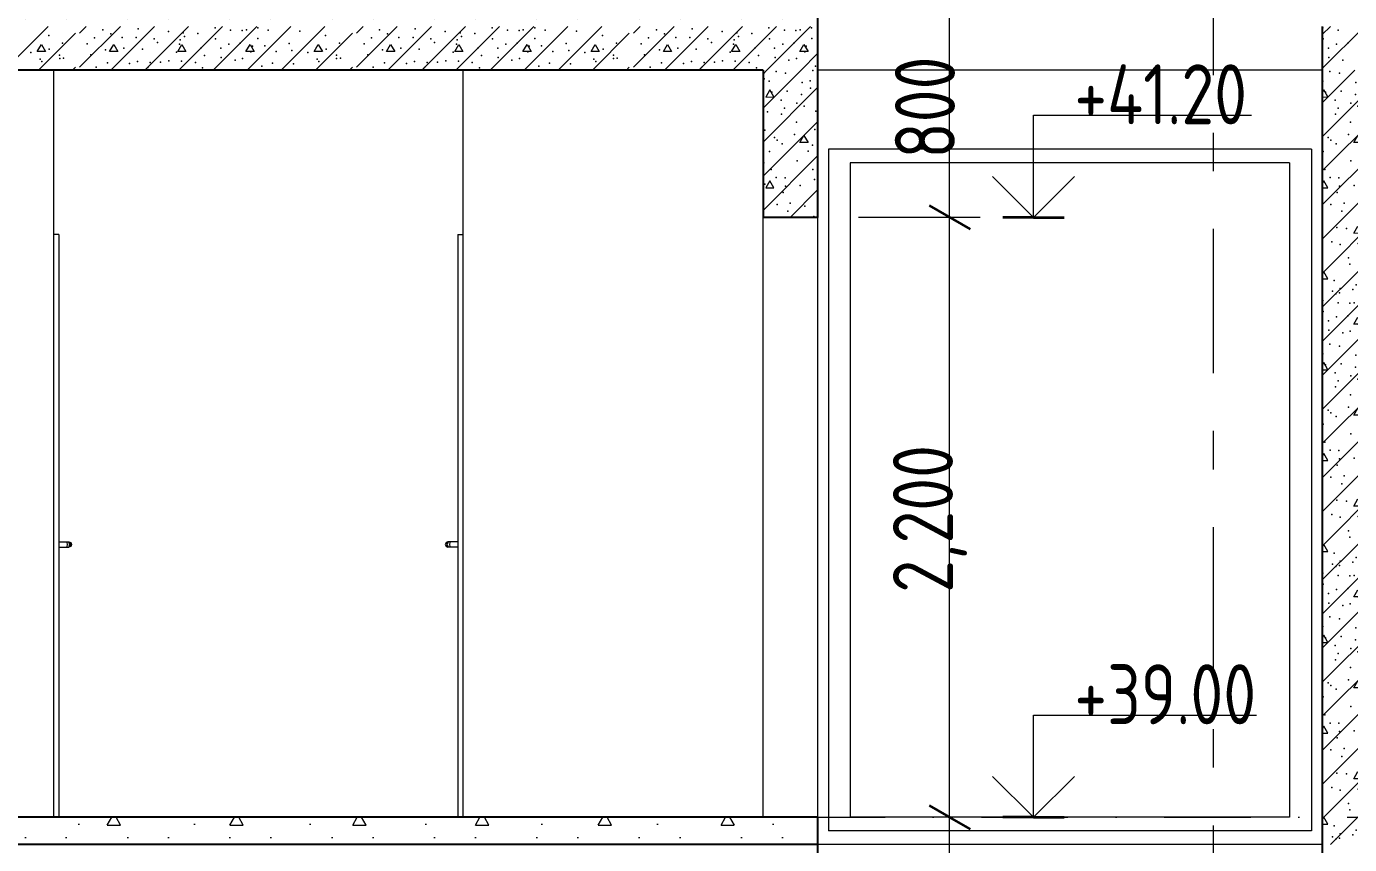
# Model space of a CAD drawing. Header units: millimetres. Extents: x 18162 to 7085488, y 72188 to 247925.
# Drawn here: x 3673479 to 3678329, y 134018 to 137018 of the extents above; entities that cross this region are included whole.
import ezdxf
from ezdxf.enums import TextEntityAlignment as Align

# ---------------------------------------------------------------- set-up
doc = ezdxf.new("R2010")
doc.units = ezdxf.units.MM
doc.header["$MEASUREMENT"] = 0
for name, pattern in [('Dot & Dashed', [670.277762, 317.5, -176.388889, 0, -176.388874]), ('Double Dashed', [1093.611073, 529.166651, -211.666656, 141.111112, -211.666656]), ('Wipeout_Contour', [1000, 0, -1000])]:
    doc.linetypes.add(name, pattern=pattern)
for name, color, linetype in [('Archicad Doors', 7, 'Continuous'), ('Structural - Bearing', 7, 'Continuous'), ('Structural - Grid', 7, 'Continuous')]:
    doc.layers.add(name, color=color, linetype=linetype)
doc.styles.add('GENERATED_STYLE_3', font='', dxfattribs={"width": 0.8})
doc.styles.get('GENERATED_STYLE_3').set_extended_font_data('ISOCPEUR MON')
doc.dimstyles.new('GENERATED_STYLE__5', dxfattribs={"dimtxt": 220.000005, "dimasz": 114, "dimexe": 0.18, "dimexo": 150, "dimgap": 0, "dimtad": 1, "dimdec": 0, "dimzin": 0, "dimdsep": 46, "dimtxsty": 'GENERATED_STYLE_3', "dimblk": 'ARROWHEAD_2', "dimblk1": 'ARROWHEAD_2', "dimblk2": 'ARROWHEAD_2', "dimcen": 0.09, "dimclrd": 13, "dimclre": 13, "dimclrt": 13, "dimadec": 0, "dimazin": 0, "dimtfac": 1, "dimtdec": 4, "dimtmove": 0, "dimatfit": 3, "dimfxl": 1, "dimtolj": 1, "dimtzin": 0, "dimarcsym": 0})
pattern_1 = [(0, (3761974.7, 95118), (0, 779.423), [48.75, -401.25]), (0, (3762199.7, 95507.7), (0, 779.423), [48.75, -401.25]), (60, (3761974.7, 95118), (-675, 389.7114), [48.75, -401.25]), (60, (3762424.7, 95118), (-675, 389.7114), [48.75, -401.25]), (120, (3762023.5, 95118), (675, 389.7114), [48.75, -401.25]), (120, (3762473.5, 95118), (675, 389.7114), [48.75, -401.25]), (0, (3761974.73, 95193), (0, 150), [0, -150, 0, -225]), (45, (3762049.73, 95193), (-106.06602, 106.06602), [0, -112.5, 0, -187.5])]

# ---------------------------------------------------------------- blocks, each defined once
blk = doc.blocks.new('*X949', base_point=(3761974.7, 95118))
at = {"layer": 'Structural - Bearing', "color": 7, "linetype": 'Continuous', "lineweight": 9}
for p, q in [((3678229.1, 136863.3), (3678383.7, 137018)), ((3678229.1, 136988.3), (3678258.7, 137018))]:
    blk.add_line(p, q, dxfattribs=at)
for p in [(3678231.1, 137012.7), (3678232.8, 136972.6), (3678287.9, 137004.6), (3678251.8, 136938.9), (3678281.4, 136953.1), (3678322.6, 136956.9), (3678253.5, 136903.7), (3678304.2, 136894.9)]:
    blk.add_point(p, dxfattribs=at)
blk = doc.blocks.new('*X950', base_point=(3761974.7, 95118))
at = {"layer": 'Structural - Bearing', "color": 7, "linetype": 'Continuous', "lineweight": 9}
for p, q in [((3673398.1, 136858), (3673558.1, 137018)), ((3673673.9, 136993.7), (3673698.2, 137018)), ((3673673.9, 136868.7), (3673823.2, 137018)), ((3673788.2, 136858), (3673948.2, 137018)), ((3673913.2, 136858), (3674073.2, 137018)), ((3674038.2, 136858), (3674198.2, 137018)), ((3674163.2, 136858), (3674323.2, 137018)), ((3674288.2, 136858), (3674448.2, 137018)), ((3674413.2, 136858), (3674573.2, 137018)), ((3674689, 136993.7), (3674713.4, 137018)), ((3674689, 136868.7), (3674838.4, 137018)), ((3674803.4, 136858), (3674963.4, 137018)), ((3674928.4, 136858), (3675088.4, 137018)), ((3675053.4, 136858), (3675213.4, 137018)), ((3675178.4, 136858), (3675338.4, 137018)), ((3675303.4, 136858), (3675463.4, 137018)), ((3675428.4, 136858), (3675588.4, 137018)), ((3675704.2, 136993.7), (3675728.5, 137018)), ((3675704.2, 136868.7), (3675853.5, 137018)), ((3675818.5, 136858), (3675978.5, 137018)), ((3675943.5, 136858), (3676103.5, 137018)), ((3676068.5, 136858), (3676228.5, 137018)), ((3676193.5, 136858), (3676353.5, 137018)), ((3673523.1, 136858), (3673658.8, 136993.7)), ((3674538.2, 136858), (3674673.9, 136993.7)), ((3675553.4, 136858), (3675689, 136993.7)), ((3673518.6, 136926), (3673533.8, 136952)), ((3673548.7, 136926), (3673518.6, 136926)), ((3673533.8, 136952), (3673548.7, 136926)), ((3673783.8, 136926), (3673798.9, 136952)), ((3673813.8, 136926), (3673783.8, 136926)), ((3673798.9, 136952), (3673813.8, 136926)), ((3674033.8, 136926), (3674048.9, 136952)), ((3674063.8, 136926), (3674033.8, 136926)), ((3674048.9, 136952), (3674063.8, 136926)), ((3674283.8, 136926), (3674298.9, 136952)), ((3674313.8, 136926), (3674283.8, 136926)), ((3674298.9, 136952), (3674313.8, 136926)), ((3674533.8, 136926), (3674548.9, 136952)), ((3674563.8, 136926), (3674533.8, 136926)), ((3674548.9, 136952), (3674563.8, 136926)), ((3674798.9, 136926), (3674814, 136952)), ((3674828.9, 136926), (3674798.9, 136926)), ((3674814, 136952), (3674828.9, 136926)), ((3675048.9, 136926), (3675064, 136952)), ((3675078.9, 136926), (3675048.9, 136926)), ((3675064, 136952), (3675078.9, 136926)), ((3675298.9, 136926), (3675314, 136952)), ((3675328.9, 136926), (3675298.9, 136926)), ((3675314, 136952), (3675328.9, 136926)), ((3675548.9, 136926), (3675564, 136952)), ((3675578.9, 136926), (3675548.9, 136926)), ((3675564, 136952), (3675578.9, 136926)), ((3675814, 136926), (3675829.2, 136952)), ((3675844.1, 136926), (3675814, 136926)), ((3675829.2, 136952), (3675844.1, 136926)), ((3676064, 136926), (3676079.2, 136952)), ((3676094.1, 136926), (3676064, 136926)), ((3676079.2, 136952), (3676094.1, 136926)), ((3676314, 136926), (3676329.2, 136952)), ((3676344.1, 136926), (3676314, 136926)), ((3676318.5, 136858), (3676379.1, 136918.6)), ((3676329.2, 136952), (3676344.1, 136926)), ((3673648.1, 136858), (3673658.8, 136868.7)), ((3674663.2, 136858), (3674673.9, 136868.7)), ((3675678.4, 136858), (3675689, 136868.7))]:
    blk.add_line(p, q, dxfattribs=at)
for p in [(3674170.6, 137012.7), (3674326.9, 137012.8), (3675185.7, 137012.7), (3675342, 137012.8), (3676200.8, 137012.7), (3676357.1, 137012.8), (3673560.5, 136984.9), (3673729, 136975.8), (3673758.6, 137005.9), (3673787.8, 136991.3), (3673829.3, 136977.2), (3673881, 136976.9), (3673888.7, 137009.7), (3673946.7, 136973), (3673999.4, 136999.4), (3674042.5, 136969.5), (3674053.3, 136994.2), (3674058.4, 136980.7), (3674107.4, 136992.7), (3674172.3, 136972.6), (3674227.3, 137004.6), (3674269.7, 137003.5), (3674285.1, 137005), (3674327.6, 136974.2), (3674365.1, 137004.6), (3674480.6, 137000.4), (3674575.7, 136984.9), (3674744.1, 136975.8), (3674773.7, 137005.9), (3674802.9, 136991.3), (3674844.4, 136977.2), (3674896.1, 136976.9), (3674903.8, 137009.7), (3674961.8, 136973), (3675014.5, 136999.4), (3675057.7, 136969.5), (3675068.5, 136994.2), (3675073.5, 136980.7), (3675122.6, 136992.7), (3675187.5, 136972.6), (3675242.5, 137004.6), (3675284.8, 137003.5), (3675300.3, 137005), (3675342.7, 136974.2), (3675380.3, 137004.6), (3675495.7, 137000.4), (3675590.8, 136984.9), (3675759.2, 136975.8), (3675788.9, 137005.9), (3675818, 136991.3), (3675859.5, 136977.2), (3675911.3, 136976.9), (3675918.9, 137009.7), (3675976.9, 136973), (3676029.7, 136999.4), (3676072.8, 136969.5), (3676083.6, 136994.2), (3676088.7, 136980.7), (3676137.7, 136992.7), (3676202.6, 136972.6), (3676257.6, 137004.6), (3676299.9, 137003.5), (3676315.4, 137005), (3676357.8, 136974.2), (3673495.1, 136923), (3673562.5, 136935), (3673611.4, 136956.9), (3673701.9, 136954.3), (3673768.9, 136932.5), (3673836.5, 136938.3), (3673904.1, 136935), (3673959.6, 136959.5), (3674028.6, 136923.1), (3674040.6, 136953.1), (3674119.8, 136939.6), (3674191.3, 136938.9), (3674220.9, 136953.1), (3674262.1, 136956.9), (3674302, 136924.7), (3674307.2, 136945.3), (3674352.3, 136947.2), (3674394, 136926), (3674442.2, 136955), (3674451.9, 136930.3), (3674510.2, 136923), (3674577.6, 136935), (3674626.6, 136956.9), (3674717.1, 136954.3), (3674784, 136932.5), (3674851.6, 136938.3), (3674919.2, 136935), (3674974.7, 136959.5), (3675043.7, 136923.1), (3675055.7, 136953.1), (3675134.9, 136939.6), (3675206.4, 136938.9), (3675236, 136953.1), (3675277.3, 136956.9), (3675317.2, 136924.7), (3675322.3, 136945.3), (3675367.5, 136947.2), (3675409.1, 136926), (3675457.4, 136955), (3675467, 136930.3), (3675525.4, 136923), (3675592.7, 136935), (3675641.7, 136956.9), (3675732.2, 136954.3), (3675799.2, 136932.5), (3675866.8, 136938.3), (3675934.4, 136935), (3675989.9, 136959.5), (3676058.9, 136923.1), (3676070.9, 136953.1), (3676150, 136939.6), (3676221.5, 136938.9), (3676251.2, 136953.1), (3676292.4, 136956.9), (3676332.3, 136924.7), (3676337.4, 136945.3), (3673529, 136898.3), (3673535.8, 136889.1), (3673600.7, 136912.3), (3673600.9, 136900.5), (3673614.6, 136901.5), (3673714.9, 136913.9), (3673735, 136869.1), (3673776.4, 136884.5), (3673857.3, 136881.9), (3673886.1, 136890), (3673923.5, 136867.5), (3673932.8, 136886), (3673970.7, 136887), (3674000.7, 136892.5), (3674047.1, 136891.2), (3674098.1, 136885.8), (3674132.1, 136911.9), (3674193, 136903.7), (3674243.7, 136894.9), (3674271.3, 136901), (3674341.5, 136872.9), (3674381, 136883), (3674458.2, 136881.4), (3674544.1, 136898.3), (3674550.9, 136889.1), (3674615.8, 136912.3), (3674616, 136900.5), (3674629.7, 136901.5), (3674730, 136913.9), (3674750.1, 136869.1), (3674791.6, 136884.5), (3674872.5, 136881.9), (3674901.2, 136890), (3674938.7, 136867.5), (3674947.9, 136886), (3674985.8, 136887), (3675015.8, 136892.5), (3675062.2, 136891.2), (3675113.3, 136885.8), (3675147.2, 136911.9), (3675208.1, 136903.7), (3675258.8, 136894.9), (3675286.5, 136901), (3675356.7, 136872.9), (3675396.1, 136883), (3675473.3, 136881.4), (3675559.2, 136898.3), (3675566.1, 136889.1), (3675631, 136912.3), (3675631.1, 136900.5), (3675644.9, 136901.5), (3675745.2, 136913.9), (3675765.3, 136869.1), (3675806.7, 136884.5), (3675887.6, 136881.9), (3675916.3, 136890), (3675953.8, 136867.5), (3675963.1, 136886), (3676000.9, 136887), (3676031, 136892.5), (3676077.3, 136891.2), (3676128.4, 136885.8), (3676162.3, 136911.9), (3676223.3, 136903.7), (3676274, 136894.9), (3676301.6, 136901), (3676371.8, 136872.9), (3674124.7, 136866.3), (3675139.9, 136866.3), (3676155, 136866.3)]:
    blk.add_point(p, dxfattribs=at)
blk = doc.blocks.new('*X1011', base_point=(3761974.7, 95118))
at = {"layer": 'Structural - Bearing', "color": 7, "linetype": 'Continuous', "lineweight": 9}
for p, q in [((3676179.1, 136718.6), (3676318.5, 136858)), ((3676179.1, 136843.6), (3676193.5, 136858)), ((3676179.1, 136593.6), (3676379.1, 136793.6)), ((3676204.2, 136785.4), (3676189.2, 136759.3)), ((3676219.3, 136759.4), (3676204.2, 136785.4)), ((3676189.2, 136759.3), (3676219.3, 136759.4)), ((3676179.1, 136468.6), (3676379.1, 136668.6)), ((3676314, 136592.7), (3676329.2, 136618.7)), ((3676344.1, 136592.7), (3676314, 136592.7)), ((3676329.2, 136618.7), (3676344.1, 136592.7)), ((3676179.1, 136343.6), (3676379.1, 136543.6)), ((3676204.2, 136452), (3676189.2, 136426)), ((3676219.3, 136426), (3676204.2, 136452)), ((3676189.2, 136426), (3676219.3, 136426)), ((3676278.5, 136318), (3676379.1, 136418.6))]:
    blk.add_line(p, q, dxfattribs=at)
for p in [(3676183.8, 136826.2), (3676226.7, 136852.6), (3676261.7, 136846.1), (3676352.3, 136818.7), (3676361.8, 136856.7), (3676201, 136817.2), (3676211.2, 136776.6), (3676267.9, 136780.5), (3676322.3, 136812.3), (3676352.9, 136792.1), (3676246, 136748.3), (3676303.4, 136737.1), (3676320, 136768.6), (3676329.7, 136725.1), (3676195.9, 136705.1), (3676247.4, 136696), (3676257.2, 136718.3), (3676372.6, 136706.8), (3676185.5, 136637.6), (3676301.9, 136667.4), (3676369.3, 136640.5), (3676220.8, 136611), (3676230.6, 136601.5), (3676249.3, 136588), (3676294.9, 136622.1), (3676360.2, 136583.2), (3676202.6, 136560), (3676344.8, 136560.1), (3676181.7, 136518.2), (3676208.8, 136493.5), (3676304, 136524.7), (3676361.4, 136493.5), (3676186.3, 136440.2), (3676227.3, 136463.7), (3676259.8, 136462.6), (3676261.8, 136432.8), (3676315.4, 136434.8), (3676367.9, 136456.5), (3676253.3, 136409.3), (3676230.4, 136365.3), (3676270.6, 136340.6), (3676278.9, 136369.7), (3676332.4, 136359.1), (3676365.5, 136321.5)]:
    blk.add_point(p, dxfattribs=at)
blk = doc.blocks.new('*X1012', base_point=(3761974.7, 95118))
at = {"layer": 'Structural - Bearing', "color": 7, "linetype": 'Continuous', "lineweight": 9}
for p, q in [((3678229.1, 136738.3), (3678348.7, 136858)), ((3678229.1, 136613.3), (3678429.1, 136813.3)), ((3678234.4, 136785.4), (3678229.1, 136776)), ((3678249.5, 136759.4), (3678234.4, 136785.4)), ((3678229.1, 136759.3), (3678249.5, 136759.4)), ((3678229.1, 136488.3), (3678429.1, 136688.3)), ((3678344.3, 136592.7), (3678359.4, 136618.7)), ((3678374.3, 136592.7), (3678344.3, 136592.7)), ((3678359.4, 136618.7), (3678374.3, 136592.7)), ((3678229.1, 136363.3), (3678429.1, 136563.3)), ((3678234.4, 136452), (3678229.1, 136442.7)), ((3678229.1, 136238.3), (3678429.1, 136438.3)), ((3678249.5, 136426), (3678234.4, 136452)), ((3678229.1, 136426), (3678249.5, 136426)), ((3678234.4, 136118.7), (3678429.1, 136313.3)), ((3678344.3, 136259.4), (3678359.4, 136285.4)), ((3678359.4, 136285.4), (3678374.3, 136259.3)), ((3678374.3, 136259.3), (3678344.3, 136259.4)), ((3678359.4, 136118.7), (3678429.1, 136188.3)), ((3678229.1, 135988.3), (3678359.4, 136118.7)), ((3678229.1, 136113.3), (3678234.4, 136118.7)), ((3678234.4, 136118.7), (3678229.1, 136109.3)), ((3678229.1, 136092.7), (3678249.5, 136092.7)), ((3678249.5, 136092.7), (3678234.4, 136118.7)), ((3678229.1, 135863.3), (3678429.1, 136063.3)), ((3678344.3, 135926), (3678359.4, 135952)), ((3678359.4, 135952), (3678374.3, 135926)), ((3678229.1, 135738.3), (3678429.1, 135938.3)), ((3678374.3, 135926), (3678344.3, 135926)), ((3678229.1, 135613.3), (3678429.1, 135813.3)), ((3678234.4, 135785.3), (3678229.1, 135776)), ((3678229.1, 135759.3), (3678249.5, 135759.3)), ((3678249.5, 135759.3), (3678234.4, 135785.3)), ((3678229.1, 135488.3), (3678429.1, 135688.3)), ((3678344.3, 135592.7), (3678359.4, 135618.7)), ((3678359.4, 135618.7), (3678374.3, 135592.6)), ((3678229.1, 135363.3), (3678429.1, 135563.3)), ((3678374.3, 135592.6), (3678344.3, 135592.7)), ((3678234.4, 135452), (3678229.1, 135442.7)), ((3678229.1, 135238.3), (3678429.1, 135438.3)), ((3678229.1, 135426), (3678249.5, 135426)), ((3678249.5, 135426), (3678234.4, 135452)), ((3678234.4, 135118.7), (3678429.1, 135313.3)), ((3678344.3, 135259.3), (3678359.4, 135285.3)), ((3678359.4, 135285.3), (3678374.3, 135259.3)), ((3678374.3, 135259.3), (3678344.3, 135259.3)), ((3678359.4, 135118.7), (3678429.1, 135188.3)), ((3678234.4, 135118.7), (3678229.1, 135109.3)), ((3678229.1, 134988.3), (3678359.4, 135118.6)), ((3678229.1, 135113.3), (3678234.4, 135118.6)), ((3678229.1, 135092.6), (3678249.5, 135092.7)), ((3678249.5, 135092.7), (3678234.4, 135118.7)), ((3678229.1, 134863.3), (3678429.1, 135063.3)), ((3678229.1, 134738.3), (3678429.1, 134938.3)), ((3678344.3, 134926), (3678359.4, 134952)), ((3678359.4, 134952), (3678374.3, 134926)), ((3678374.3, 134926), (3678344.3, 134926)), ((3678229.1, 134613.3), (3678429.1, 134813.3)), ((3678234.4, 134785.3), (3678229.1, 134776)), ((3678249.5, 134759.3), (3678234.4, 134785.3)), ((3678229.1, 134759.3), (3678249.5, 134759.3)), ((3678229.1, 134488.3), (3678429.1, 134688.3)), ((3678344.3, 134592.7), (3678359.4, 134618.7)), ((3678374.3, 134592.6), (3678344.3, 134592.7)), ((3678359.4, 134618.7), (3678374.3, 134592.6)), ((3678229.1, 134363.3), (3678429.1, 134563.3)), ((3678234.4, 134452), (3678229.1, 134442.7)), ((3678249.5, 134426), (3678234.4, 134452)), ((3678229.1, 134238.3), (3678429.1, 134438.3)), ((3678229.1, 134426), (3678249.5, 134426)), ((3678234.4, 134118.6), (3678429.1, 134313.3)), ((3678344.3, 134259.3), (3678359.4, 134285.3)), ((3678374.3, 134259.3), (3678344.3, 134259.3)), ((3678359.4, 134285.3), (3678374.3, 134259.3)), ((3678359.4, 134118.6), (3678429.1, 134188.3)), ((3678229.1, 134113.3), (3678234.4, 134118.6)), ((3678234.4, 134118.6), (3678229.1, 134109.3)), ((3678249.5, 134092.6), (3678234.4, 134118.6)), ((3678258.8, 134018), (3678359.4, 134118.6)), ((3678229.1, 134092.6), (3678249.5, 134092.6)), ((3678383.8, 134018), (3678429.1, 134063.3))]:
    blk.add_line(p, q, dxfattribs=at)
for p in [(3678256.9, 136852.6), (3678292, 136846.1), (3678382.6, 136818.7), (3678392, 136856.7), (3678426, 136844.3), (3678231.3, 136817.2), (3678241.5, 136776.6), (3678298.2, 136780.5), (3678352.5, 136812.3), (3678383.1, 136792.1), (3678276.3, 136748.3), (3678333.6, 136737.1), (3678350.3, 136768.6), (3678360, 136725.1), (3678416.6, 136738), (3678277.7, 136696), (3678287.4, 136718.3), (3678402.8, 136706.8), (3678411, 136704.2), (3678419.8, 136700.6), (3678332.1, 136667.4), (3678399.5, 136640.5), (3678251, 136611), (3678260.8, 136601.5), (3678279.5, 136588), (3678325.2, 136622.1), (3678390.5, 136583.2), (3678415.2, 136617.2), (3678232.8, 136560), (3678375, 136560.1), (3678239, 136493.5), (3678334.3, 136524.7), (3678391.7, 136493.5), (3678257.5, 136463.7), (3678290, 136462.6), (3678292, 136432.8), (3678345.6, 136434.8), (3678398.2, 136456.5), (3678283.6, 136409.3), (3678260.7, 136365.3), (3678300.8, 136340.6), (3678309.1, 136369.7), (3678362.6, 136359.1), (3678413.8, 136344.1), (3678421.4, 136353.8), (3678395.7, 136321.5), (3678282.3, 136280.3), (3678317.8, 136277.2), (3678263.7, 136227.7), (3678295.2, 136218), (3678295.2, 136218), (3678361.1, 136221.6), (3678325.6, 136169), (3678330.2, 136145.8), (3678398.1, 136158.7), (3678423.5, 136166.7), (3678389.6, 136094.7), (3678266.8, 136046.7), (3678272.5, 136086.9), (3678294.7, 136057.6), (3678340.6, 136053.5), (3678353.5, 136070.2), (3678404.6, 136045.4), (3678231.1, 136012.7), (3678279.2, 136037.5), (3678287.9, 136004.6), (3678292.6, 136041.6), (3678330.2, 136003.5), (3678345.6, 136005), (3678387.4, 136012.7), (3678425.6, 136004.6), (3678232.8, 135972.6), (3678281.4, 135953), (3678322.6, 135956.9), (3678388.1, 135974.2), (3678412.8, 135947.2), (3678251.8, 135938.9), (3678253.5, 135903.7), (3678331.8, 135900.9), (3678362.5, 135924.7), (3678367.7, 135945.3), (3678256.9, 135852.6), (3678304.2, 135894.9), (3678392, 135856.7), (3678402, 135872.9), (3678231.3, 135817.2), (3678292, 135846.1), (3678352.5, 135812.2), (3678382.6, 135818.7), (3678426, 135844.3), (3678241.5, 135776.6), (3678298.2, 135780.5), (3678350.3, 135768.6), (3678383.1, 135792.1), (3678276.3, 135748.3), (3678287.4, 135718.3), (3678333.6, 135737.1), (3678360, 135725.1), (3678402.8, 135706.8), (3678411, 135704.2), (3678416.6, 135738), (3678277.7, 135696), (3678332.1, 135667.4), (3678419.8, 135700.6), (3678251, 135610.9), (3678325.2, 135622.1), (3678399.5, 135640.5), (3678415.2, 135617.1), (3678232.8, 135560), (3678260.8, 135601.5), (3678279.5, 135588), (3678375, 135560.1), (3678390.5, 135583.2), (3678334.3, 135524.6), (3678239, 135493.5), (3678257.5, 135463.7), (3678290, 135462.6), (3678391.7, 135493.5), (3678292, 135432.8), (3678345.6, 135434.8), (3678398.2, 135456.4), (3678260.7, 135365.3), (3678283.6, 135409.3), (3678309.1, 135369.7), (3678300.8, 135340.5), (3678362.6, 135359.1), (3678395.7, 135321.5), (3678413.8, 135344.1), (3678421.4, 135353.8), (3678282.3, 135280.3), (3678317.8, 135277.2), (3678263.7, 135227.7), (3678361.1, 135221.5), (3678295.2, 135218), (3678295.2, 135218), (3678325.6, 135169), (3678330.2, 135145.8), (3678398.1, 135158.7), (3678423.5, 135166.7), (3678272.5, 135086.9), (3678389.6, 135094.6), (3678266.8, 135046.7), (3678279.2, 135037.5), (3678292.6, 135041.5), (3678294.7, 135057.5), (3678340.6, 135053.5), (3678353.5, 135070.2), (3678404.6, 135045.4), (3678231.1, 135012.7), (3678287.9, 135004.5), (3678330.2, 135003.5), (3678345.6, 135005), (3678387.4, 135012.7), (3678425.6, 135004.5), (3678232.8, 134972.6), (3678251.8, 134938.9), (3678281.4, 134953), (3678322.6, 134956.9), (3678367.7, 134945.3), (3678388.1, 134974.2), (3678412.8, 134947.2), (3678253.5, 134903.7), (3678304.2, 134894.9), (3678331.8, 134900.9), (3678362.5, 134924.7), (3678256.9, 134852.6), (3678292, 134846), (3678392, 134856.7), (3678402, 134872.8), (3678426, 134844.3), (3678231.3, 134817.1), (3678352.5, 134812.2), (3678382.6, 134818.7), (3678383.1, 134792.1), (3678241.5, 134776.6), (3678276.3, 134748.3), (3678298.2, 134780.5), (3678333.6, 134737.1), (3678350.3, 134768.6), (3678416.6, 134738), (3678277.7, 134695.9), (3678287.4, 134718.3), (3678360, 134725.1), (3678402.8, 134706.8), (3678411, 134704.1), (3678419.8, 134700.6), (3678332.1, 134667.4), (3678399.5, 134640.5), (3678251, 134610.9), (3678260.8, 134601.5), (3678279.5, 134587.9), (3678325.2, 134622.1), (3678415.2, 134617.1), (3678232.8, 134560), (3678375, 134560), (3678390.5, 134583.1), (3678239, 134493.5), (3678334.3, 134524.6), (3678391.7, 134493.4), (3678257.5, 134463.6), (3678290, 134462.6), (3678398.2, 134456.4), (3678283.6, 134409.2), (3678292, 134432.8), (3678345.6, 134434.8), (3678260.7, 134365.2), (3678309.1, 134369.7), (3678362.6, 134359.1), (3678421.4, 134353.8), (3678300.8, 134340.5), (3678395.7, 134321.5), (3678413.8, 134344.1), (3678282.3, 134280.3), (3678317.8, 134277.2), (3678263.7, 134227.7), (3678295.2, 134218), (3678295.2, 134218), (3678361.1, 134221.5), (3678325.6, 134169), (3678398.1, 134158.7), (3678423.5, 134166.7), (3678330.2, 134145.8), (3678272.5, 134086.9), (3678294.7, 134057.5), (3678353.5, 134070.2), (3678389.6, 134094.6), (3678266.8, 134046.7), (3678279.2, 134037.4), (3678292.6, 134041.5), (3678340.6, 134053.5), (3678404.6, 134045.4)]:
    blk.add_point(p, dxfattribs=at)
blk = doc.blocks.new('Standard grid marker[360]_3', base_point=(3677829.1, 147118))
at = {"layer": 'Structural - Grid', "color": 13, "linetype": 'Double Dashed', "lineweight": 13}
blk.add_line((3677829.1, 146118), (3677829.1, 88118), dxfattribs=at)
at = {"layer": 'Structural - Grid', "color": 13, "lineweight": 13, "style": 'GENERATED_STYLE_3'}
blk.add_attdef('AC_MarkerText_1', text='', height=250, rotation=360, dxfattribs=at).set_placement((3677829.1, 86943), align=Align.TOP_CENTER)
blk = doc.blocks.new('*D1073', base_point=(3761974.7, 95118))
at = {"color": 12, "linetype": 'Continuous', "lineweight": 35}
for p, q in [((3676787.8, 134161.3), (3676937.8, 134074.7)), ((3676787.8, 133361.3), (3676937.8, 133274.7))]:
    blk.add_line(p, q, dxfattribs=at)
at = {"color": 13, "linetype": 'Continuous', "lineweight": 13}
for p, q in [((3676975.3, 134118), (3676529.1, 134118)), ((3676862.8, 133318), (3676862.8, 134118)), ((3676975.3, 133318), (3676529.1, 133318))]:
    blk.add_line(p, q, dxfattribs=at)
at = {"color": 13, "lineweight": 13, "insert": (3676882.7, 133533.6), "char_height": 220, "attachment_point": 7, "rotation": 90, "style": 'GENERATED_STYLE_3'}
blk.add_mtext('\\A1;{\\pql;\\fISOCPEUR MON|b0|i0|c0|p0;\\W0.800000;800}', dxfattribs=at)
blk = doc.blocks.new('ARROWHEAD_2')
at = {"color": 0, "linetype": 'Continuous', "lineweight": 0}
for p, q in [((-0.378, -0.655), (0.378, 0.655)), ((0, 0), (-1, 0))]:
    blk.add_line(p, q, dxfattribs=at)
blk = doc.blocks.new('*D1074', base_point=(3761974.7, 95118))
at = {"color": 12, "linetype": 'Continuous', "lineweight": 35}
for p, q in [((3676787.8, 136361.3), (3676937.8, 136274.7)), ((3676787.8, 134161.3), (3676937.8, 134074.7))]:
    blk.add_line(p, q, dxfattribs=at)
at = {"color": 13, "linetype": 'Continuous', "lineweight": 13}
for p, q in [((3676975.3, 136318), (3676529.1, 136318)), ((3676862.8, 134118), (3676862.8, 136318)), ((3676975.3, 134118), (3676529.1, 134118))]:
    blk.add_line(p, q, dxfattribs=at)
at = {"color": 13, "lineweight": 13, "insert": (3676926.6, 134941.4), "char_height": 220, "attachment_point": 7, "rotation": 90, "style": 'GENERATED_STYLE_3'}
blk.add_mtext('\\A1;{\\pql;\\fISOCPEUR MON|b0|i0|c0|p0;\\W0.800000;2,200}', dxfattribs=at)
blk = doc.blocks.new('*D1075', base_point=(3761974.7, 95118))
at = {"color": 12, "linetype": 'Continuous', "lineweight": 35}
for p, q in [((3676787.8, 137161.3), (3676937.8, 137074.7)), ((3676787.8, 136361.3), (3676937.8, 136274.7))]:
    blk.add_line(p, q, dxfattribs=at)
at = {"color": 13, "linetype": 'Continuous', "lineweight": 13}
for p, q in [((3676975.3, 137118), (3676529.1, 137118)), ((3676862.8, 136318), (3676862.8, 137118)), ((3676975.3, 136318), (3676529.1, 136318))]:
    blk.add_line(p, q, dxfattribs=at)
at = {"color": 13, "lineweight": 13, "insert": (3676882.7, 136533.6), "char_height": 220, "attachment_point": 7, "rotation": 90, "style": 'GENERATED_STYLE_3'}
blk.add_mtext('\\A1;{\\pql;\\fISOCPEUR MON|b0|i0|c0|p0;\\W0.800000;800}', dxfattribs=at)
blk = doc.blocks.new('*D1110', base_point=(3761974.7, 95118))
at = {"color": 12, "linetype": 'Continuous', "lineweight": 35}
for p, q in [((3680249.8, 134161.3), (3680399.8, 134074.7)), ((3680249.8, 133901.3), (3680399.8, 133814.7))]:
    blk.add_line(p, q, dxfattribs=at)
at = {"color": 13, "linetype": 'Continuous', "lineweight": 13}
blk.add_line((3680324.8, 133858), (3680324.8, 134118), dxfattribs=at)
blk = doc.blocks.new('*D1111', base_point=(3761974.7, 95118))
at = {"color": 12, "linetype": 'Continuous', "lineweight": 35}
for p, q in [((3680249.8, 136901.3), (3680399.8, 136814.7)), ((3680249.8, 134161.3), (3680399.8, 134074.7))]:
    blk.add_line(p, q, dxfattribs=at)
at = {"color": 13, "linetype": 'Continuous', "lineweight": 13}
for p, q in [((3680437.3, 136858), (3680212.3, 136858)), ((3680324.8, 134118), (3680324.8, 136858)), ((3680437.3, 134118), (3680212.3, 134118)), ((3680324.8, 133858), (3680324.8, 134118))]:
    blk.add_line(p, q, dxfattribs=at)
at = {"color": 13, "lineweight": 13, "char_height": 220, "attachment_point": 7, "rotation": 90, "style": 'GENERATED_STYLE_3'}
for s, insert in [('\\A1;{\\pql;\\fISOCPEUR MON|b0|i0|c0|p0;\\W0.800000;260}', (3680344.7, 136445.8)), ('\\A1;{\\pql;\\fISOCPEUR MON|b0|i0|c0|p0;\\W0.800000;2,740}', (3680388.6, 135018.2))]:
    blk.add_mtext(s, dxfattribs=dict(at, insert=insert))
blk = doc.blocks.new('*D1112', base_point=(3761974.7, 95118))
at = {"color": 12, "linetype": 'Continuous', "lineweight": 35}
for p, q in [((3680249.8, 137161.3), (3680399.8, 137074.7)), ((3680249.8, 136901.3), (3680399.8, 136814.7))]:
    blk.add_line(p, q, dxfattribs=at)
at = {"color": 13, "linetype": 'Continuous', "lineweight": 13}
blk.add_line((3680324.8, 136858), (3680324.8, 137118), dxfattribs=at)
blk = doc.blocks.new('*D1113', base_point=(3761974.7, 95118))
at = {"color": 12, "linetype": 'Continuous', "lineweight": 35}
for p, q in [((3680249.8, 139901.3), (3680399.8, 139814.7)), ((3680249.8, 137161.3), (3680399.8, 137074.7))]:
    blk.add_line(p, q, dxfattribs=at)
at = {"color": 13, "linetype": 'Continuous', "lineweight": 13}
for p, q in [((3680437.3, 139858), (3680212.3, 139858)), ((3680324.8, 137118), (3680324.8, 139858)), ((3680437.3, 137118), (3680212.3, 137118)), ((3680324.8, 136858), (3680324.8, 137118))]:
    blk.add_line(p, q, dxfattribs=at)
at = {"color": 13, "lineweight": 13, "char_height": 220, "attachment_point": 7, "rotation": 90, "style": 'GENERATED_STYLE_3'}
for s, insert in [('\\A1;{\\pql;\\fISOCPEUR MON|b0|i0|c0|p0;\\W0.800000;260}', (3680344.7, 139445.8)), ('\\A1;{\\pql;\\fISOCPEUR MON|b0|i0|c0|p0;\\W0.800000;2,740}', (3680388.6, 138018.2))]:
    blk.add_mtext(s, dxfattribs=dict(at, insert=insert))

msp = doc.modelspace()

# ---------------------------------------------------------------- hatches: boundary and pattern name
at = {"layer": 'Structural - Bearing', "linetype": 'Continuous', "lineweight": 9}
h = msp.add_hatch(dxfattribs=at)
h.set_pattern_fill('Lightweight_Concrete_0003', style=0, pattern_type=2)
h.set_pattern_definition(pattern_1)
h.paths.add_polyline_path([(3669429.1, 137018), (3676379.1, 137018), (3676379.1, 137118), (3669429.1, 137118)])
h = msp.add_hatch(dxfattribs=at)
h.set_pattern_fill('Lightweight_Concrete_0003', style=0, pattern_type=2)
h.set_pattern_definition(pattern_1)
h.paths.add_polyline_path([(3669429.1, 134118), (3669429.1, 134018), (3676379.1, 134018), (3676379.1, 134118)])

# ---------------------------------------------------------------- linework, layer by layer
at = {"color": 13, "linetype": 'Continuous', "lineweight": 13}
for p, q in [((3677170.4, 136693), (3677970.2, 136693)), ((3677170.4, 136318), (3677020.4, 136468)), ((3677320.4, 136468), (3677170.4, 136318)), ((3677170.4, 134493), (3677987.8, 134493))]:
    msp.add_line(p, q, dxfattribs=at)
at = {"color": 12, "linetype": 'Continuous', "lineweight": 35}
for q in [(3677057.9, 136318), (3677282.9, 136318)]:
    msp.add_line((3677170.4, 136318), q, dxfattribs=at)
at = {"layer": 'Archicad Doors', "color": 7, "linetype": 'Continuous', "lineweight": 9}
for p, q in [((3676179.1, 134118), (3676179.1, 136318)), ((3676379.1, 136318), (3676379.1, 134118)), ((3673598.1, 136255), (3673579.1, 136255)), ((3673598.1, 136255), (3673598.1, 134118)), ((3675060.1, 136255), (3675060.1, 134118)), ((3675060.1, 136255), (3675079.1, 136255)), ((3673598.1, 135128), (3673619.1, 135128)), ((3673619.1, 135128), (3673624.8, 135128)), ((3673624.8, 135128), (3673629.7, 135128)), ((3673627.6, 135125.1), (3673628.7, 135118)), ((3673629.7, 135128), (3673632.9, 135128)), ((3673632.9, 135128), (3673634.1, 135128)), ((3673634.1, 135128), (3673641.1, 135125.1)), ((3673634.8, 135125.1), (3673636.9, 135118)), ((3673639.6, 135125.1), (3673642.3, 135118)), ((3673641.1, 135125.1), (3673644.1, 135118)), ((3675017, 135125.1), (3675014.1, 135118)), ((3675018.5, 135125.1), (3675015.8, 135118)), ((3675024.1, 135128), (3675017, 135125.1)), ((3675023.4, 135125.1), (3675021.2, 135118)), ((3675025.2, 135128), (3675024.1, 135128)), ((3675028.4, 135128), (3675025.2, 135128)), ((3675033.3, 135128), (3675028.4, 135128)), ((3675030.6, 135125.1), (3675029.4, 135118)), ((3675039.1, 135128), (3675033.3, 135128)), ((3675060.1, 135128), (3675039.1, 135128)), ((3673598.1, 135108), (3673619.1, 135108)), ((3673619.1, 135108), (3673624.8, 135108)), ((3673624.8, 135108), (3673629.7, 135108)), ((3673628.7, 135118), (3673627.6, 135110.9)), ((3673629.7, 135108), (3673632.9, 135108)), ((3673632.9, 135108), (3673634.1, 135108)), ((3673641.1, 135110.9), (3673634.1, 135108)), ((3673636.9, 135118), (3673634.8, 135110.9)), ((3673642.3, 135118), (3673639.6, 135110.9)), ((3673644.1, 135118), (3673641.1, 135110.9)), ((3675014.1, 135118), (3675017, 135110.9)), ((3675015.8, 135118), (3675018.5, 135110.9)), ((3675017, 135110.9), (3675024.1, 135108)), ((3675021.2, 135118), (3675023.4, 135110.9)), ((3675025.2, 135108), (3675024.1, 135108)), ((3675028.4, 135108), (3675025.2, 135108)), ((3675033.3, 135108), (3675028.4, 135108)), ((3675029.4, 135118), (3675030.6, 135110.9)), ((3675039.1, 135108), (3675033.3, 135108)), ((3675060.1, 135108), (3675039.1, 135108))]:
    msp.add_line(p, q, dxfattribs=at)
at = {"layer": 'Structural - Bearing', "color": 7, "linetype": 'Continuous', "lineweight": 25}
for p, q in [((3678229.1, 137018), (3678229.1, 136858)), ((3676179.1, 136858), (3672029.1, 136858)), ((3676179.1, 136858), (3676179.1, 136318)), ((3676379.1, 136858), (3676379.1, 136318)), ((3678229.1, 136858), (3678229.1, 134018)), ((3676379.1, 136318), (3676179.1, 136318)), ((3676379.1, 134018), (3669429.1, 134018)), ((3678229.1, 134018), (3678229.1, 133858))]:
    msp.add_line(p, q, dxfattribs=at)
at = {"layer": 'Structural - Bearing', "color": 7, "linetype": 'Continuous', "lineweight": 9}
for p, q in [((3673579.1, 134118), (3673579.1, 136858)), ((3675079.1, 136858), (3675079.1, 134118)), ((3678229.1, 136858), (3676379.1, 136858)), ((3678229.1, 134018), (3676379.1, 134018))]:
    msp.add_line(p, q, dxfattribs=at)
at = {"layer": 'Structural - Bearing', "color": 7, "linetype": 'Continuous', "lineweight": 25, "flags": 128}
for points in [[(3676379.1, 137118), (3676379.1, 137018), (3676379.1, 136858)], [(3676379.1, 134118), (3671869.1, 134118), (3671829.1, 134118), (3669429.1, 134118)], [(3676379.1, 134118), (3676379.1, 134018), (3676379.1, 133858)]]:
    msp.add_lwpolyline(points, dxfattribs=at)

# ---------------------------------------------------------------- block references
at = {"layer": 'Structural - Bearing', "lineweight": 0}
for name in ['*X950', '*X949', '*X1011', '*X1012']:
    msp.add_blockref(name, (3761974.7, 95118), dxfattribs=at)

# ---------------------------------------------------------------- texts
at = {"color": 13, "lineweight": 13, "char_height": 220, "attachment_point": 7, "style": 'GENERATED_STYLE_3'}
for s, insert in [('\\A1;{\\pql;\\fISOCPEUR MON|b0|i0|c0|p0;\\W0.800000;+41.20}', (3677320.4, 136659.1)), ('\\A1;{\\pql;\\fISOCPEUR MON|b0|i0|c0|p0;\\W0.800000;+39.00}', (3677320.4, 134459.1))]:
    msp.add_mtext(s, dxfattribs=dict(at, insert=insert))

# ---------------------------------------------------------------- dimensions: what is measured, and where the dimension line sits
at = {"color": 13, "linetype": 'Continuous', "lineweight": 13}
for base, p1, p2, picture, middle in [((3680324.8, 139858), (3676329.1, 137118), (3674429.1, 139858), '*D1113', (3680170.8, 138386.7)), ((3680324.8, 137118), (3674429.1, 136858), (3676329.1, 137118), '*D1112', (3680170.8, 136696.9))]:
    dim = msp.add_linear_dim(base=base, p1=p1, p2=p2, angle=90, dimstyle='GENERATED_STYLE__5', dxfattribs=at)
    dim.commit()
    dim.dimension.update_dxf_attribs({"geometry": picture, "text_midpoint": middle, "dimtype": 160, "text_rotation": 90})

# ---------------------------------------------------------------- wipeouts: each hides what was drawn before it
at = {"color": 254, "linetype": 'Wipeout_Contour', "lineweight": 0, "ltscale": 14715794.82521249}
msp.add_wipeout([(3676419.1, 134118), (3676499.1, 134118), (3676499.1, 136518), (3676419.1, 136518)], dxfattribs=at)
at = {"color": 254, "linetype": 'Wipeout_Contour', "lineweight": 0, "ltscale": 14722550.25262509}
msp.add_wipeout([(3678109.1, 134118), (3678189.1, 134118), (3678189.1, 136518), (3678109.1, 136518)], dxfattribs=at)

# ---------------------------------------------------------------- next in the draw order: wipeouts: each hides what was drawn before it
at = {"color": 254, "linetype": 'Wipeout_Contour', "lineweight": 0, "ltscale": 14719352.76122638}
msp.add_wipeout([(3676419.1, 136518), (3678189.1, 136518), (3678189.1, 136568), (3676419.1, 136568)], dxfattribs=at)
at = {"color": 254, "linetype": 'Wipeout_Contour', "lineweight": 0, "ltscale": 14718992.38321357}
msp.add_wipeout([(3676419.1, 134068), (3678189.1, 134068), (3678189.1, 134118), (3676419.1, 134118)], dxfattribs=at)

# ---------------------------------------------------------------- next in the draw order: linework, layer by layer
at = {"color": 13, "linetype": 'Continuous', "lineweight": 13}
for p, q in [((3677170.4, 136318), (3677170.4, 136693)), ((3677170.4, 134118), (3677170.4, 134493)), ((3677170.4, 134118), (3677020.4, 134268)), ((3677320.4, 134268), (3677170.4, 134118))]:
    msp.add_line(p, q, dxfattribs=at)
at = {"color": 7, "linetype": 'Continuous', "lineweight": 13}
for p, q in [((3678189.1, 136568), (3676419.1, 136568)), ((3676499.1, 136518), (3676499.1, 134118)), ((3678109.1, 136518), (3676499.1, 136518)), ((3678109.1, 136518), (3678109.1, 134118)), ((3678109.1, 134118), (3676499.1, 134118)), ((3678189.1, 134068), (3676419.1, 134068))]:
    msp.add_line(p, q, dxfattribs=at)
at = {"color": 8, "linetype": 'Dot & Dashed', "lineweight": 13}
msp.add_line((3658879.3, 134118), (3689916.5, 134118), dxfattribs=at)
at = {"color": 12, "linetype": 'Continuous', "lineweight": 35}
for q in [(3677057.9, 134118), (3677282.9, 134118)]:
    msp.add_line((3677170.4, 134118), q, dxfattribs=at)
at = {"color": 7, "linetype": 'Continuous', "lineweight": 13, "flags": 128}
for points in [[(3676419.1, 136568), (3676419.1, 136518), (3676419.1, 134118), (3676419.1, 134068)], [(3678189.1, 136568), (3678189.1, 136518), (3678189.1, 134118), (3678189.1, 134068)]]:
    msp.add_lwpolyline(points, dxfattribs=at)

# ---------------------------------------------------------------- next in the draw order: block references
at = {"layer": 'Structural - Grid', "color": 13, "linetype": 'Continuous', "lineweight": 13}
msp.add_blockref('Standard grid marker[360]_3', (3677829.1, 147118), dxfattribs=at)

# ---------------------------------------------------------------- next in the draw order: dimensions: what is measured, and where the dimension line sits
at = {"color": 13, "linetype": 'Continuous', "lineweight": 13}
for base, p1, p2, picture, middle in [((3676862.8, 137118), (3676379.1, 136318), (3676379.1, 137118), '*D1075', (3676708.8, 136784.7)), ((3680324.8, 136858), (3676329.1, 134118), (3674429.1, 136858), '*D1111', (3680170.8, 135386.7)), ((3676862.8, 136318), (3676379.1, 134118), (3676379.1, 136318), '*D1074', (3676708.8, 135309.9)), ((3680324.8, 134118), (3674429.1, 133858), (3676329.1, 134118), '*D1110', (3680170.8, 133696.9)), ((3676862.8, 134118), (3676379.1, 133318), (3676379.1, 134118), '*D1073', (3676708.8, 133784.7))]:
    dim = msp.add_linear_dim(base=base, p1=p1, p2=p2, angle=90, dimstyle='GENERATED_STYLE__5', dxfattribs=at)
    dim.commit()
    dim.dimension.update_dxf_attribs({"geometry": picture, "text_midpoint": middle, "dimtype": 160, "text_rotation": 90})

doc.saveas('drawing.dxf')
